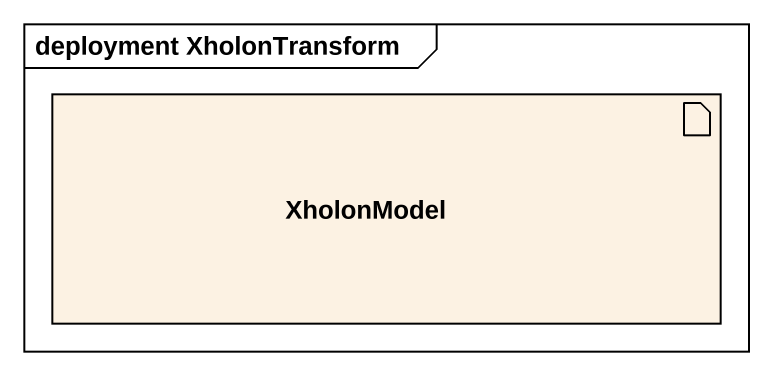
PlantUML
@startuml
mainframe deployment XholonTransform
artifact XholonModel
@enduml
